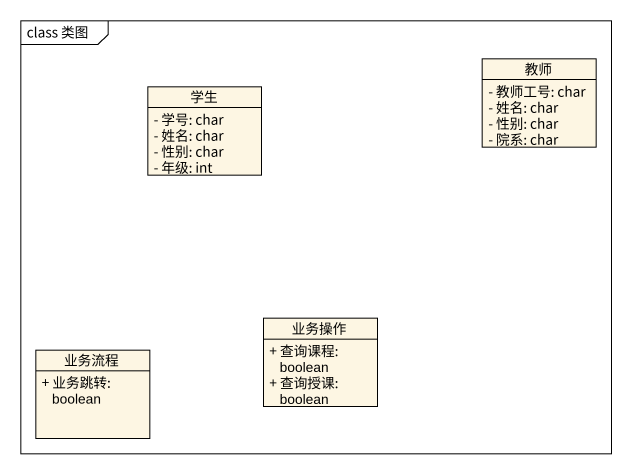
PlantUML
@startuml
mainframe class 类图
hide circle
hide empty members
skinparam classAttributeIconSize 0
class 教师 {
  - 教师工号: char
  - 姓名: char
  - 性别: char
  - 院系: char
}
class 学生 {
  - 学号: char
  - 姓名: char
  - 性别: char
  - 年级: int
}
class 业务流程 {
  + 业务跳转: boolean
}
class 业务操作 {
  + 查询课程: boolean
  + 查询授课: boolean
}
@enduml
